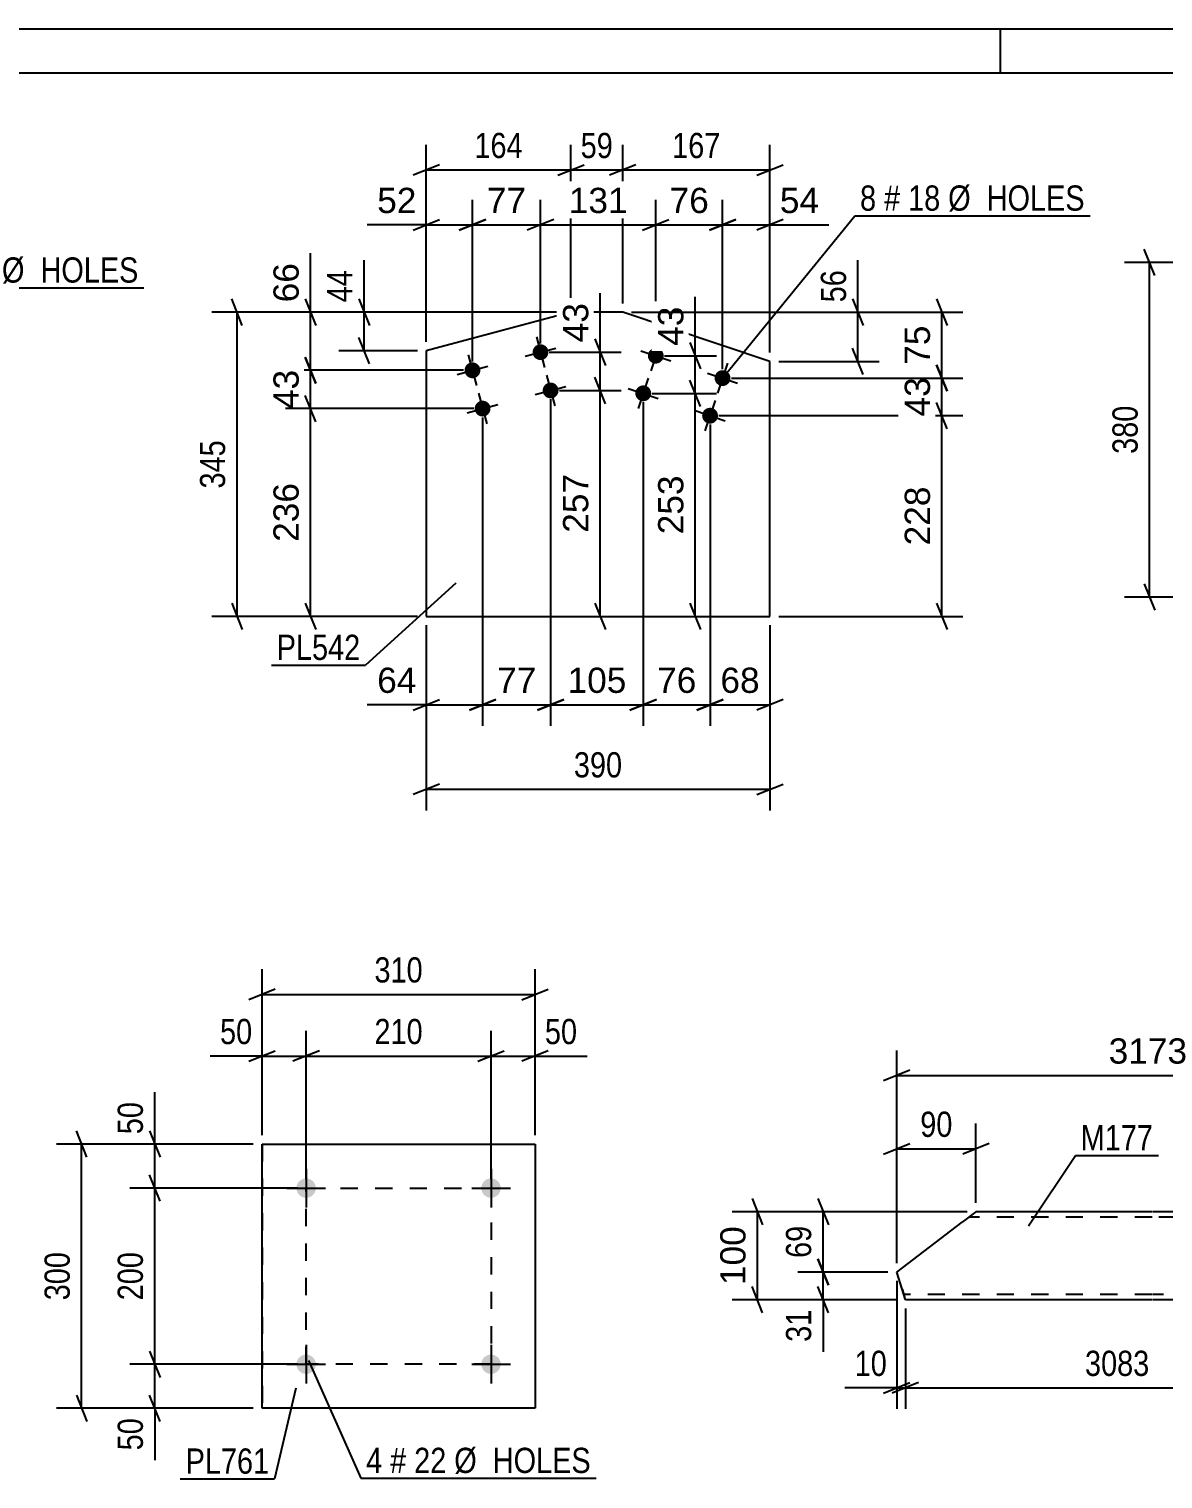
# Model space of a CAD drawing. Header units: millimetres. Extents: x -187 to 420, y 0 to 420.
# Drawn here: x 99.7 to 228.5, y 132.3 to 297 of the extents above; entities that cross this region are included whole.
import ezdxf

# ---------------------------------------------------------------- set-up
doc = ezdxf.new("R2010")
doc.units = ezdxf.units.MM
doc.linetypes.add('DXK_LINE_DOT2', pattern=[3.9198, 1.9599, -1.9599])
doc.styles.add('Arial', font='ARIAL.TTF', dxfattribs={"height": 0.2})
doc.styles.add('Arial Narrow', font='ARIALN.TTF', dxfattribs={"height": 0.2})

# ---------------------------------------------------------------- blocks, each defined once
blk = doc.blocks.new('Unknown-203760524-1117')
at = {"color": 5, "linetype": 'Continuous'}
for p, q in [((420, 297), (0, 297)), ((210, 292), (210, 297)), ((415, 292), (5, 292))]:
    blk.add_line(p, q, dxfattribs=at)
blk = doc.blocks.new('Bolt-203760524-2216 - 2182')
at = {"linetype": 'Continuous'}
for points in [[(132.25, 165.37), (132.23, 165.14), (132.15, 164.92), (132.04, 164.72), (131.89, 164.55), (131.7, 164.42), (131.49, 164.32), (131.26, 164.28), (131.03, 164.28), (130.81, 164.32), (130.6, 164.42), (130.41, 164.55), (130.26, 164.72), (130.14, 164.92), (130.07, 165.14), (130.05, 165.37), (130.07, 165.6), (130.14, 165.82), (130.26, 166.02), (130.41, 166.19), (130.6, 166.32), (130.81, 166.42), (131.03, 166.46), (131.26, 166.46), (131.49, 166.42), (131.7, 166.32), (131.89, 166.19), (132.04, 166.02), (132.15, 165.82), (132.23, 165.6)], [(153.25, 165.37), (153.23, 165.14), (153.15, 164.92), (153.04, 164.72), (152.89, 164.55), (152.7, 164.42), (152.49, 164.32), (152.26, 164.28), (152.03, 164.28), (151.81, 164.32), (151.6, 164.42), (151.41, 164.55), (151.26, 164.72), (151.14, 164.92), (151.07, 165.14), (151.05, 165.37), (151.07, 165.6), (151.14, 165.82), (151.26, 166.02), (151.41, 166.19), (151.6, 166.32), (151.81, 166.42), (152.03, 166.46), (152.26, 166.46), (152.49, 166.42), (152.7, 166.32), (152.89, 166.19), (153.04, 166.02), (153.15, 165.82), (153.23, 165.6)]]:
    blk.add_hatch(color=1, dxfattribs=at).paths.add_polyline_path(points)
at = {"color": 1, "linetype": 'Continuous'}
for p, q in [((131.15, 167.57), (131.15, 163.17)), ((152.15, 167.57), (152.15, 163.17)), ((128.95, 165.37), (133.35, 165.37)), ((149.95, 165.37), (154.35, 165.37))]:
    blk.add_line(p, q, dxfattribs=at)
blk = doc.blocks.new('Bolt-203760524-2221 - 2182')
at = {"linetype": 'Continuous'}
for points in [[(132.25, 145.37), (132.23, 145.14), (132.15, 144.92), (132.04, 144.72), (131.89, 144.55), (131.7, 144.42), (131.49, 144.32), (131.26, 144.28), (131.03, 144.28), (130.81, 144.32), (130.6, 144.42), (130.41, 144.55), (130.26, 144.72), (130.14, 144.92), (130.07, 145.14), (130.05, 145.37), (130.07, 145.6), (130.14, 145.82), (130.26, 146.02), (130.41, 146.19), (130.6, 146.32), (130.81, 146.42), (131.03, 146.46), (131.26, 146.46), (131.49, 146.42), (131.7, 146.32), (131.89, 146.19), (132.04, 146.02), (132.15, 145.82), (132.23, 145.6)], [(153.25, 145.37), (153.23, 145.14), (153.15, 144.92), (153.04, 144.72), (152.89, 144.55), (152.7, 144.42), (152.49, 144.32), (152.26, 144.28), (152.03, 144.28), (151.81, 144.32), (151.6, 144.42), (151.41, 144.55), (151.26, 144.72), (151.14, 144.92), (151.07, 145.14), (151.05, 145.37), (151.07, 145.6), (151.14, 145.82), (151.26, 146.02), (151.41, 146.19), (151.6, 146.32), (151.81, 146.42), (152.03, 146.46), (152.26, 146.46), (152.49, 146.42), (152.7, 146.32), (152.89, 146.19), (153.04, 146.02), (153.15, 145.82), (153.23, 145.6)]]:
    blk.add_hatch(color=1, dxfattribs=at).paths.add_polyline_path(points)
at = {"color": 1, "linetype": 'Continuous'}
for p, q in [((131.15, 147.57), (131.15, 143.17)), ((152.15, 147.57), (152.15, 143.17)), ((128.95, 145.37), (133.35, 145.37)), ((149.95, 145.37), (154.35, 145.37))]:
    blk.add_line(p, q, dxfattribs=at)
blk = doc.blocks.new('Part-203760524-2236 - 2182')
at = {"color": 2, "linetype": 'Continuous'}
for p, q in [((126.15, 140.37), (126.15, 170.37)), ((126.15, 170.37), (126.15, 170.37)), ((126.15, 170.37), (157.15, 170.37)), ((157.15, 170.37), (157.15, 140.37)), ((126.15, 140.37), (126.15, 140.37)), ((157.15, 140.37), (126.15, 140.37))]:
    blk.add_line(p, q, dxfattribs=at)
at = {"color": 7, "linetype": 'DXK_LINE_DOT2'}
for p, q in [((126.15, 170.37), (126.15, 140.37)), ((157.15, 170.37), (157.15, 170.37)), ((157.15, 170.37), (157.15, 140.37)), ((157.15, 140.37), (157.15, 140.37))]:
    blk.add_line(p, q, dxfattribs=at)
blk = doc.blocks.new('Bolt-203760524-1717 - 1711')
at = {"linetype": 'Continuous'}
for points in [[(158.64, 260.53, -1), (156.9, 260.07, -1)], [(150.91, 258.47, -1), (149.17, 258.01, -1)], [(159.79, 256.18, -1), (158.05, 255.72, -1)], [(152.06, 254.12, -1), (150.32, 253.66, -1)]]:
    blk.add_hatch(color=1, dxfattribs=at).paths.add_polyline_path(points)
at = {"color": 1, "linetype": 'Continuous'}
for p, q in [((157.3, 262.04), (158.23, 258.56)), ((156.03, 259.84), (159.51, 260.76)), ((148.3, 257.78), (151.78, 258.7)), ((149.57, 259.98), (150.5, 256.5)), ((158.46, 257.69), (159.39, 254.21)), ((150.73, 255.63), (151.66, 252.15)), ((157.18, 255.49), (160.66, 256.41)), ((149.45, 253.43), (152.93, 254.36))]:
    blk.add_line(p, q, dxfattribs=at)
blk = doc.blocks.new('Bolt-203760524-1722 - 1711')
at = {"linetype": 'Continuous'}
for points in [[(171.71, 259.61, -1), (170.01, 260.18, -1)], [(179.3, 257.07, -1), (177.59, 257.64, -1)], [(170.29, 255.34, -1), (168.58, 255.91, -1)], [(177.88, 252.8, -1), (176.17, 253.37, -1)]]:
    blk.add_hatch(color=1, dxfattribs=at).paths.add_polyline_path(points)
at = {"color": 1, "linetype": 'Continuous'}
for p, q in [((169.15, 260.46), (172.57, 259.32)), ((171.43, 261.6), (170.29, 258.18)), ((179.02, 259.06), (177.88, 255.65)), ((170, 257.33), (168.86, 253.92)), ((176.74, 257.93), (180.16, 256.79)), ((167.73, 256.19), (171.14, 255.05)), ((175.32, 253.66), (178.73, 252.52)), ((177.59, 254.8), (176.45, 251.38))]:
    blk.add_line(p, q, dxfattribs=at)
blk = doc.blocks.new('Part-203760524-1737 - 1711')
at = {"color": 2, "linetype": 'Continuous'}
for p, q in [((161.22, 264.84), (144.79, 260.47)), ((167.1, 264.84), (161.22, 264.84)), ((183.82, 259.25), (167.1, 264.84)), ((144.79, 260.47), (144.79, 230.29)), ((183.82, 230.29), (183.82, 259.25)), ((144.79, 230.29), (183.82, 230.29))]:
    blk.add_line(p, q, dxfattribs=at)
blk = doc.blocks.new('Part-203760524-3554 - 3538')
at = {"color": 2, "linetype": 'Continuous'}
for p, q in [((198.23, 155.84), (205.65, 161.49)), ((207.22, 162.69), (205.65, 161.49)), ((227.22, 162.69), (207.22, 162.69)), ((253.29, 162.69), (227.32, 162.69)), ((254.67, 158.29), (253.29, 162.69)), ((254.67, 158.29), (247.32, 152.69)), ((198.84, 153.89), (198.23, 155.84)), ((199.18, 152.78), (198.84, 153.89)), ((199.21, 152.69), (199.18, 152.78)), ((227.22, 152.69), (199.21, 152.69)), ((247.32, 152.69), (227.32, 152.69))]:
    blk.add_line(p, q, dxfattribs=at)
at = {"color": 7, "linetype": 'DXK_LINE_DOT2'}
for p, q in [((207.22, 162.69), (206.25, 161.95)), ((227.22, 162.09), (206.44, 162.09)), ((253.48, 162.09), (227.32, 162.09)), ((198.84, 153.89), (199.1, 153.04)), ((227.22, 153.29), (199.02, 153.29)), ((248.11, 153.29), (227.32, 153.29))]:
    blk.add_line(p, q, dxfattribs=at)
blk = doc.blocks.new('Rectangle-203760524-2345 - 2182')
at = {"color": 1, "linetype": 'DXK_LINE_DOT2'}
blk.add_lwpolyline([(131.15, 165.37), (152.15, 165.37), (152.15, 145.37), (131.15, 145.37), (131.15, 165.37)], close=True, dxfattribs=at)
blk = doc.blocks.new('StraightDimension-203760524-2518 - 2442')
at = {"color": 7, "linetype": 'Continuous'}
for p, q in [((227.54, 268.99), (226.34, 271.99)), ((248.94, 270.49), (224.09, 270.49)), ((226.94, 232.49), (226.94, 270.49)), ((226.34, 233.99), (227.54, 230.99)), ((248.94, 232.49), (224.09, 232.49))]:
    blk.add_line(p, q, dxfattribs=at)
at = {"color": 0}
blk.add_wipeout([(226.19, 254.83), (221.99, 254.83), (221.99, 248.15), (226.19, 248.15)], dxfattribs=at)
at = {"color": 3, "style": 'Arial Narrow'}
blk.add_text('380', height=2.863, rotation=90.0002, dxfattribs=at).set_placement((225.59, 248.75))
blk = doc.blocks.new('StraightDimension-203760524-2238 - 2182')
at = {"color": 7, "linetype": 'Continuous'}
for p, q in [((113.36, 146.87), (114.56, 143.87)), ((130.15, 145.37), (111.11, 145.37)), ((113.96, 140.37), (113.96, 145.37)), ((114.56, 138.87), (113.36, 141.87)), ((125.15, 140.37), (111.11, 140.37))]:
    blk.add_line(p, q, dxfattribs=at)
at = {"color": 0}
blk.add_wipeout([(113.21, 139.84), (109.01, 139.84), (109.01, 134.99), (113.21, 134.99)], dxfattribs=at)
at = {"color": 7, "linetype": 'Continuous'}
blk.add_line((113.96, 140.37), (113.96, 134.46), dxfattribs=at)
blk.add_line((113.96, 140.37), (113.96, 134.46), dxfattribs=at)
at = {"color": 3, "style": 'Arial Narrow'}
blk.add_text('50', height=2.863, rotation=90.0002, dxfattribs=at).set_placement((112.61, 135.59))
blk = doc.blocks.new('StraightDimension-203760524-2251 - 2182')
at = {"color": 7, "linetype": 'Continuous'}
for p, q in [((114.56, 163.87), (113.36, 166.87)), ((130.15, 165.37), (111.11, 165.37)), ((113.96, 145.37), (113.96, 165.37)), ((113.36, 146.87), (114.56, 143.87)), ((130.15, 145.37), (111.11, 145.37))]:
    blk.add_line(p, q, dxfattribs=at)
at = {"color": 0}
blk.add_wipeout([(113.21, 158.71), (109.01, 158.71), (109.01, 152.03), (113.21, 152.03)], dxfattribs=at)
at = {"color": 3, "style": 'Arial Narrow'}
blk.add_text('200', height=2.863, rotation=90.0002, dxfattribs=at).set_placement((112.61, 152.63))
blk = doc.blocks.new('StraightDimension-203760524-2267 - 2182')
at = {"color": 7, "linetype": 'Continuous'}
for p, q in [((113.36, 171.87), (114.56, 168.87)), ((125.15, 170.37), (111.11, 170.37)), ((113.96, 165.37), (113.96, 170.37)), ((114.56, 163.87), (113.36, 166.87)), ((130.15, 165.37), (111.11, 165.37))]:
    blk.add_line(p, q, dxfattribs=at)
at = {"color": 0}
blk.add_wipeout([(113.21, 175.75), (109.01, 175.75), (109.01, 170.89), (113.21, 170.89)], dxfattribs=at)
at = {"color": 7, "linetype": 'Continuous'}
blk.add_line((113.96, 170.37), (113.96, 176.27), dxfattribs=at)
blk.add_line((113.96, 170.37), (113.96, 176.27), dxfattribs=at)
at = {"color": 3, "style": 'Arial Narrow'}
blk.add_text('50', height=2.863, rotation=90.0002, dxfattribs=at).set_placement((112.61, 171.49))
blk = doc.blocks.new('StraightDimension-203760524-2281 - 2182')
at = {"color": 7, "linetype": 'Continuous'}
for p, q in [((106.25, 168.87), (105.05, 171.87)), ((125.15, 170.37), (102.8, 170.37)), ((105.65, 140.37), (105.65, 170.37)), ((105.05, 141.87), (106.25, 138.87)), ((125.15, 140.37), (102.8, 140.37))]:
    blk.add_line(p, q, dxfattribs=at)
at = {"color": 0}
blk.add_wipeout([(104.9, 158.71), (100.7, 158.71), (100.7, 152.03), (104.9, 152.03)], dxfattribs=at)
at = {"color": 3, "style": 'Arial Narrow'}
blk.add_text('300', height=2.863, rotation=90.0002, dxfattribs=at).set_placement((104.3, 152.63))
blk = doc.blocks.new('StraightDimension-203760524-2292 - 2182')
at = {"color": 7, "linetype": 'Continuous'}
for p, q in [((152.15, 166.37), (152.15, 183.22)), ((157.15, 171.37), (157.15, 183.22)), ((150.65, 179.77), (153.65, 180.97)), ((152.15, 180.37), (157.15, 180.37)), ((158.65, 180.97), (155.65, 179.77))]:
    blk.add_line(p, q, dxfattribs=at)
at = {"color": 0}
blk.add_wipeout([(162.53, 181.12), (162.53, 185.32), (157.67, 185.32), (157.67, 181.12)], dxfattribs=at)
at = {"color": 7, "linetype": 'Continuous'}
blk.add_line((157.15, 180.37), (163.06, 180.37), dxfattribs=at)
blk.add_line((157.15, 180.37), (163.06, 180.37), dxfattribs=at)
at = {"color": 3, "style": 'Arial Narrow'}
blk.add_text('50', height=2.863, dxfattribs=at).set_placement((158.27, 181.72))
blk = doc.blocks.new('StraightDimension-203760524-2305 - 2182')
at = {"color": 7, "linetype": 'Continuous'}
for p, q in [((131.15, 166.37), (131.15, 183.22)), ((152.15, 166.37), (152.15, 183.22)), ((132.65, 180.97), (129.65, 179.77)), ((131.15, 180.37), (152.15, 180.37)), ((150.65, 179.77), (153.65, 180.97))]:
    blk.add_line(p, q, dxfattribs=at)
at = {"color": 0}
blk.add_wipeout([(144.99, 181.12), (144.99, 185.32), (138.31, 185.32), (138.31, 181.12)], dxfattribs=at)
at = {"color": 3, "style": 'Arial Narrow'}
blk.add_text('210', height=2.863, dxfattribs=at).set_placement((138.91, 181.72))
blk = doc.blocks.new('StraightDimension-203760524-2321 - 2182')
at = {"color": 7, "linetype": 'Continuous'}
for p, q in [((126.15, 171.37), (126.15, 183.22)), ((131.15, 166.37), (131.15, 183.22)), ((124.65, 179.77), (127.65, 180.97)), ((126.15, 180.37), (131.15, 180.37)), ((132.65, 180.97), (129.65, 179.77))]:
    blk.add_line(p, q, dxfattribs=at)
at = {"color": 0}
blk.add_wipeout([(125.62, 181.12), (125.62, 185.32), (120.77, 185.32), (120.77, 181.12)], dxfattribs=at)
at = {"color": 7, "linetype": 'Continuous'}
blk.add_line((126.15, 180.37), (120.24, 180.37), dxfattribs=at)
blk.add_line((126.15, 180.37), (120.24, 180.37), dxfattribs=at)
at = {"color": 3, "style": 'Arial Narrow'}
blk.add_text('50', height=2.863, dxfattribs=at).set_placement((121.37, 181.72))
blk = doc.blocks.new('StraightDimension-203760524-2335 - 2182')
at = {"color": 7, "linetype": 'Continuous'}
for p, q in [((126.15, 171.37), (126.15, 190.22)), ((157.15, 171.37), (157.15, 190.22)), ((127.65, 187.97), (124.65, 186.77)), ((155.65, 186.77), (158.65, 187.97)), ((126.15, 187.37), (157.15, 187.37))]:
    blk.add_line(p, q, dxfattribs=at)
at = {"color": 0}
blk.add_wipeout([(144.99, 188.12), (144.99, 192.32), (138.31, 192.32), (138.31, 188.12)], dxfattribs=at)
at = {"color": 3, "style": 'Arial Narrow'}
blk.add_text('310', height=2.863, dxfattribs=at).set_placement((138.91, 188.72))
blk = doc.blocks.new('StraightDimension-203760524-1759 - 1711')
at = {"color": 7, "linetype": 'Continuous'}
for p, q in [((167.1, 265.84), (167.1, 283.84)), ((183.82, 260.25), (183.82, 283.84)), ((168.6, 281.59), (165.6, 280.39)), ((182.32, 280.39), (185.32, 281.59)), ((167.1, 280.99), (183.82, 280.99))]:
    blk.add_line(p, q, dxfattribs=at)
at = {"color": 0}
blk.add_wipeout([(178.8, 281.74), (178.8, 285.94), (172.12, 285.94), (172.12, 281.74)], dxfattribs=at)
at = {"color": 3, "style": 'Arial Narrow'}
blk.add_text('167', height=2.863, dxfattribs=at).set_placement((172.72, 282.34))
blk = doc.blocks.new('StraightDimension-203760524-1775 - 1711')
at = {"color": 7, "linetype": 'Continuous'}
for p, q in [((193.22, 266.34), (194.42, 263.34)), ((168.1, 264.84), (196.22, 264.84)), ((193.82, 259.25), (193.82, 264.84)), ((194.42, 257.75), (193.22, 260.75)), ((184.82, 259.25), (196.22, 259.25))]:
    blk.add_line(p, q, dxfattribs=at)
at = {"color": 0}
blk.add_wipeout([(193.07, 270.22), (188.87, 270.22), (188.87, 265.36), (193.07, 265.36)], dxfattribs=at)
at = {"color": 7, "linetype": 'Continuous'}
blk.add_line((193.82, 264.84), (193.82, 270.74), dxfattribs=at)
blk.add_line((193.82, 264.84), (193.82, 270.74), dxfattribs=at)
at = {"color": 3, "style": 'Arial Narrow'}
blk.add_text('56', height=2.863, rotation=90.0002, dxfattribs=at).set_placement((192.47, 265.96))
blk = doc.blocks.new('StraightDimension-203760524-1749 - 1711')
at = {"color": 7, "linetype": 'Continuous'}
for p, q in [((161.22, 265.84), (161.22, 283.84)), ((167.1, 265.84), (167.1, 283.84)), ((159.72, 280.39), (162.72, 281.59)), ((168.6, 281.59), (165.6, 280.39)), ((161.22, 280.99), (167.1, 280.99))]:
    blk.add_line(p, q, dxfattribs=at)
at = {"color": 0}
blk.add_wipeout([(166.58, 281.74), (166.58, 285.94), (161.73, 285.94), (161.73, 281.74)], dxfattribs=at)
at = {"color": 3, "style": 'Arial Narrow'}
blk.add_text('59', height=2.863, dxfattribs=at).set_placement((162.33, 282.34))
blk = doc.blocks.new('StraightDimension-203760524-1921 - 1711')
at = {"color": 7, "linetype": 'Continuous'}
for p, q in [((165.14, 254.45), (163.94, 257.45)), ((159.92, 255.95), (166.94, 255.95)), ((164.54, 230.29), (164.54, 255.95)), ((163.94, 231.79), (165.14, 228.79)), ((159.92, 230.29), (166.94, 230.29))]:
    blk.add_line(p, q, dxfattribs=at)
at = {"color": 0}
blk.add_wipeout([(163.79, 247.06), (159.59, 247.06), (159.59, 239.19), (163.79, 239.19)], dxfattribs=at)
at = {"color": 3, "style": 'Arial'}
blk.add_text('257', height=2.865, rotation=90.0002, dxfattribs=at).set_placement((163.19, 239.79))
blk = doc.blocks.new('StraightDimension-203760524-1793 - 1711')
at = {"color": 7, "linetype": 'Continuous'}
for p, q in [((131.05, 266.34), (132.25, 263.34)), ((160.22, 264.84), (128.8, 264.84)), ((131.65, 258.24), (131.65, 264.84)), ((132.25, 256.74), (131.05, 259.74)), ((149.04, 258.24), (128.8, 258.24))]:
    blk.add_line(p, q, dxfattribs=at)
at = {"color": 0}
blk.add_wipeout([(130.9, 271.01), (126.7, 271.01), (126.7, 265.36), (130.9, 265.36)], dxfattribs=at)
at = {"color": 7, "linetype": 'Continuous'}
blk.add_line((131.65, 264.84), (131.65, 271.53), dxfattribs=at)
blk.add_line((131.65, 264.84), (131.65, 271.53), dxfattribs=at)
at = {"color": 3, "style": 'Arial'}
blk.add_text('66', height=2.865, rotation=90.0002, dxfattribs=at).set_placement((130.3, 265.96))
blk = doc.blocks.new('StraightDimension-203760524-1739 - 1711')
at = {"color": 7, "linetype": 'Continuous'}
for p, q in [((144.79, 261.47), (144.79, 283.84)), ((161.22, 265.84), (161.22, 283.84)), ((146.29, 281.59), (143.29, 280.39)), ((159.72, 280.39), (162.72, 281.59)), ((144.79, 280.99), (161.22, 280.99))]:
    blk.add_line(p, q, dxfattribs=at)
at = {"color": 0}
blk.add_wipeout([(156.34, 281.74), (156.34, 285.94), (149.66, 285.94), (149.66, 281.74)], dxfattribs=at)
at = {"color": 3, "style": 'Arial Narrow'}
blk.add_text('164', height=2.863, dxfattribs=at).set_placement((150.26, 282.34))
blk = doc.blocks.new('StraightDimension-203760524-1770 - 1711')
at = {"color": 7, "linetype": 'Continuous'}
for p, q in [((144.79, 229.29), (144.79, 208.26)), ((183.82, 229.29), (183.82, 208.26)), ((146.29, 211.26), (143.29, 210.06)), ((182.32, 210.06), (185.32, 211.26)), ((144.79, 210.66), (183.82, 210.66))]:
    blk.add_line(p, q, dxfattribs=at)
at = {"color": 0}
blk.add_wipeout([(167.65, 211.41), (167.65, 215.61), (160.96, 215.61), (160.96, 211.41)], dxfattribs=at)
at = {"color": 3, "style": 'Arial Narrow'}
blk.add_text('390', height=2.863, dxfattribs=at).set_placement((161.56, 212.01))
blk = doc.blocks.new('StraightDimension-203760524-1784 - 1711')
at = {"color": 7, "linetype": 'Continuous'}
for p, q in [((137.13, 266.34), (138.33, 263.34)), ((160.22, 264.84), (134.88, 264.84)), ((137.73, 260.47), (137.73, 264.84)), ((138.33, 258.97), (137.13, 261.97)), ((143.79, 260.47), (134.88, 260.47))]:
    blk.add_line(p, q, dxfattribs=at)
at = {"color": 0}
blk.add_wipeout([(136.98, 270.22), (132.78, 270.22), (132.78, 265.36), (136.98, 265.36)], dxfattribs=at)
at = {"color": 7, "linetype": 'Continuous'}
blk.add_line((137.73, 264.84), (137.73, 270.74), dxfattribs=at)
blk.add_line((137.73, 264.84), (137.73, 270.74), dxfattribs=at)
at = {"color": 3, "style": 'Arial Narrow'}
blk.add_text('44', height=2.863, rotation=90.0002, dxfattribs=at).set_placement((136.38, 265.96))
blk = doc.blocks.new('StraightDimension-203760524-1801 - 1711')
at = {"color": 7, "linetype": 'Continuous'}
for p, q in [((131.05, 259.74), (132.25, 256.74)), ((149.04, 258.24), (128.8, 258.24)), ((131.65, 253.89), (131.65, 258.24)), ((132.25, 252.39), (131.05, 255.39)), ((150.19, 253.89), (128.8, 253.89))]:
    blk.add_line(p, q, dxfattribs=at)
at = {"color": 0}
blk.add_wipeout([(130.9, 258.89), (126.7, 258.89), (126.7, 253.24), (130.9, 253.24)], dxfattribs=at)
at = {"color": 3, "style": 'Arial'}
blk.add_text('43', height=2.865, rotation=90.0002, dxfattribs=at).set_placement((130.3, 253.84))
blk = doc.blocks.new('StraightDimension-203760524-1873 - 1711')
at = {"color": 7, "linetype": 'Continuous'}
for p, q in [((158.92, 254.95), (158.92, 217.86)), ((151.19, 252.89), (151.19, 217.86)), ((149.69, 219.66), (152.69, 220.86)), ((160.42, 220.86), (157.42, 219.66)), ((151.19, 220.26), (158.92, 220.26))]:
    blk.add_line(p, q, dxfattribs=at)
at = {"color": 0}
blk.add_wipeout([(157.88, 221.01), (157.88, 225.21), (152.24, 225.21), (152.24, 221.01)], dxfattribs=at)
at = {"color": 3, "style": 'Arial'}
blk.add_text('77', height=2.865, dxfattribs=at).set_placement((152.84, 221.61))
blk = doc.blocks.new('StraightDimension-203760524-1809 - 1711')
at = {"color": 7, "linetype": 'Continuous'}
for p, q in [((132.25, 252.39), (131.05, 255.39)), ((150.19, 253.89), (128.8, 253.89)), ((131.65, 230.29), (131.65, 253.89)), ((131.05, 231.79), (132.25, 228.79)), ((143.79, 230.29), (128.8, 230.29))]:
    blk.add_line(p, q, dxfattribs=at)
at = {"color": 0}
blk.add_wipeout([(130.9, 246.03), (126.7, 246.03), (126.7, 238.16), (130.9, 238.16)], dxfattribs=at)
at = {"color": 3, "style": 'Arial'}
blk.add_text('236', height=2.865, rotation=90.0002, dxfattribs=at).set_placement((130.3, 238.76))
blk = doc.blocks.new('StraightDimension-203760524-1816 - 1711')
at = {"color": 7, "linetype": 'Continuous'}
for p, q in [((144.79, 261.47), (144.79, 277.6)), ((150.04, 259.24), (150.04, 277.6)), ((143.29, 274.15), (146.29, 275.35)), ((151.54, 275.35), (148.54, 274.15)), ((144.79, 274.75), (150.04, 274.75))]:
    blk.add_line(p, q, dxfattribs=at)
at = {"color": 0}
blk.add_wipeout([(144.26, 275.5), (144.26, 279.7), (138.62, 279.7), (138.62, 275.5)], dxfattribs=at)
at = {"color": 7, "linetype": 'Continuous'}
blk.add_line((144.79, 274.75), (138.09, 274.75), dxfattribs=at)
blk.add_line((144.79, 274.75), (138.09, 274.75), dxfattribs=at)
at = {"color": 3, "style": 'Arial'}
blk.add_text('52', height=2.865, dxfattribs=at).set_placement((139.22, 276.1))
blk = doc.blocks.new('StraightDimension-203760524-1826 - 1711')
at = {"color": 7, "linetype": 'Continuous'}
for p, q in [((150.04, 259.24), (150.04, 277.6)), ((157.77, 261.3), (157.77, 277.6)), ((148.54, 274.15), (151.54, 275.35)), ((159.27, 275.35), (156.27, 274.15)), ((150.04, 274.75), (157.77, 274.75))]:
    blk.add_line(p, q, dxfattribs=at)
at = {"color": 0}
blk.add_wipeout([(156.73, 275.5), (156.73, 279.7), (151.08, 279.7), (151.08, 275.5)], dxfattribs=at)
at = {"color": 3, "style": 'Arial'}
blk.add_text('77', height=2.865, dxfattribs=at).set_placement((151.68, 276.1))
blk = doc.blocks.new('StraightDimension-203760524-1836 - 1711')
at = {"color": 7, "linetype": 'Continuous'}
for p, q in [((157.77, 261.3), (157.77, 277.6)), ((170.86, 260.89), (170.86, 277.6)), ((159.27, 275.35), (156.27, 274.15)), ((169.36, 274.15), (172.36, 275.35)), ((157.77, 274.75), (170.86, 274.75))]:
    blk.add_line(p, q, dxfattribs=at)
at = {"color": 0}
blk.add_wipeout([(168.25, 275.5), (168.25, 279.7), (160.38, 279.7), (160.38, 275.5)], dxfattribs=at)
at = {"color": 3, "style": 'Arial'}
blk.add_text('131', height=2.865, dxfattribs=at).set_placement((160.98, 276.1))
blk = doc.blocks.new('StraightDimension-203760524-1846 - 1711')
at = {"color": 7, "linetype": 'Continuous'}
for p, q in [((170.86, 260.89), (170.86, 277.6)), ((178.45, 258.36), (178.45, 277.6)), ((169.36, 274.15), (172.36, 275.35)), ((179.95, 275.35), (176.95, 274.15)), ((170.86, 274.75), (178.45, 274.75))]:
    blk.add_line(p, q, dxfattribs=at)
at = {"color": 0}
blk.add_wipeout([(177.48, 275.5), (177.48, 279.7), (171.83, 279.7), (171.83, 275.5)], dxfattribs=at)
at = {"color": 3, "style": 'Arial'}
blk.add_text('76', height=2.865, dxfattribs=at).set_placement((172.43, 276.1))
blk = doc.blocks.new('StraightDimension-203760524-1856 - 1711')
at = {"color": 7, "linetype": 'Continuous'}
for p, q in [((178.45, 258.36), (178.45, 277.6)), ((183.82, 260.25), (183.82, 277.6)), ((176.95, 274.15), (179.95, 275.35)), ((185.32, 275.35), (182.32, 274.15)), ((178.45, 274.75), (183.82, 274.75))]:
    blk.add_line(p, q, dxfattribs=at)
at = {"color": 0}
blk.add_wipeout([(190, 275.5), (190, 279.7), (184.35, 279.7), (184.35, 275.5)], dxfattribs=at)
at = {"color": 7, "linetype": 'Continuous'}
blk.add_line((183.82, 274.75), (190.52, 274.75), dxfattribs=at)
blk.add_line((183.82, 274.75), (190.52, 274.75), dxfattribs=at)
at = {"color": 3, "style": 'Arial'}
blk.add_text('54', height=2.865, dxfattribs=at).set_placement((184.95, 276.1))
blk = doc.blocks.new('StraightDimension-203760524-1867 - 1711')
at = {"color": 7, "linetype": 'Continuous'}
for p, q in [((151.19, 252.89), (151.19, 217.86)), ((144.79, 229.29), (144.79, 217.86)), ((143.29, 219.66), (146.29, 220.86)), ((152.69, 220.86), (149.69, 219.66)), ((144.79, 220.26), (151.19, 220.26))]:
    blk.add_line(p, q, dxfattribs=at)
at = {"color": 0}
blk.add_wipeout([(144.26, 221.01), (144.26, 225.21), (138.62, 225.21), (138.62, 221.01)], dxfattribs=at)
at = {"color": 7, "linetype": 'Continuous'}
blk.add_line((144.79, 220.26), (138.09, 220.26), dxfattribs=at)
blk.add_line((144.79, 220.26), (138.09, 220.26), dxfattribs=at)
at = {"color": 3, "style": 'Arial'}
blk.add_text('64', height=2.865, dxfattribs=at).set_placement((139.22, 221.61))
blk = doc.blocks.new('StraightDimension-203760524-1945 - 1711')
at = {"color": 7, "linetype": 'Continuous'}
for p, q in [((175.94, 254.12), (174.74, 257.12)), ((170.43, 255.62), (177.74, 255.62)), ((175.34, 230.29), (175.34, 255.62)), ((174.74, 231.79), (175.94, 228.79)), ((170.43, 230.29), (177.74, 230.29))]:
    blk.add_line(p, q, dxfattribs=at)
at = {"color": 0}
blk.add_wipeout([(174.59, 246.89), (170.39, 246.89), (170.39, 239.02), (174.59, 239.02)], dxfattribs=at)
at = {"color": 3, "style": 'Arial'}
blk.add_text('253', height=2.865, rotation=90.0002, dxfattribs=at).set_placement((173.99, 239.62))
blk = doc.blocks.new('StraightDimension-203760524-1881 - 1711')
at = {"color": 7, "linetype": 'Continuous'}
for p, q in [((158.92, 254.95), (158.92, 217.86)), ((169.43, 254.62), (169.43, 217.86)), ((157.42, 219.66), (160.42, 220.86)), ((170.93, 220.86), (167.93, 219.66)), ((158.92, 220.26), (169.43, 220.26))]:
    blk.add_line(p, q, dxfattribs=at)
at = {"color": 0}
blk.add_wipeout([(168.12, 221.01), (168.12, 225.21), (160.24, 225.21), (160.24, 221.01)], dxfattribs=at)
at = {"color": 3, "style": 'Arial'}
blk.add_text('105', height=2.865, dxfattribs=at).set_placement((160.84, 221.61))
blk = doc.blocks.new('StraightDimension-203760524-1889 - 1711')
at = {"color": 7, "linetype": 'Continuous'}
for p, q in [((169.43, 254.62), (169.43, 217.86)), ((177.02, 252.09), (177.02, 217.86)), ((167.93, 219.66), (170.93, 220.86)), ((178.52, 220.86), (175.52, 219.66)), ((169.43, 220.26), (177.02, 220.26))]:
    blk.add_line(p, q, dxfattribs=at)
at = {"color": 0}
blk.add_wipeout([(176.05, 221.01), (176.05, 225.21), (170.41, 225.21), (170.41, 221.01)], dxfattribs=at)
at = {"color": 3, "style": 'Arial'}
blk.add_text('76', height=2.865, dxfattribs=at).set_placement((171.01, 221.61))
blk = doc.blocks.new('StraightDimension-203760524-1897 - 1711')
at = {"color": 7, "linetype": 'Continuous'}
for p, q in [((177.02, 252.09), (177.02, 217.86)), ((183.82, 229.29), (183.82, 217.86)), ((175.52, 219.66), (178.52, 220.86)), ((185.32, 220.86), (182.32, 219.66)), ((177.02, 220.26), (183.82, 220.26))]:
    blk.add_line(p, q, dxfattribs=at)
at = {"color": 0}
blk.add_wipeout([(183.25, 221.01), (183.25, 225.21), (177.6, 225.21), (177.6, 221.01)], dxfattribs=at)
at = {"color": 3, "style": 'Arial'}
blk.add_text('68', height=2.865, dxfattribs=at).set_placement((178.2, 221.61))
blk = doc.blocks.new('StraightDimension-203760524-1904 - 1711')
at = {"color": 7, "linetype": 'Continuous'}
for p, q in [((123.9, 263.34), (122.7, 266.34)), ((160.22, 264.84), (120.45, 264.84)), ((123.3, 230.29), (123.3, 264.84)), ((122.7, 231.79), (123.9, 228.79)), ((143.79, 230.29), (120.45, 230.29))]:
    blk.add_line(p, q, dxfattribs=at)
at = {"color": 0}
blk.add_wipeout([(122.55, 250.91), (118.35, 250.91), (118.35, 244.22), (122.55, 244.22)], dxfattribs=at)
at = {"color": 3, "style": 'Arial Narrow'}
blk.add_text('345', height=2.863, rotation=90.0002, dxfattribs=at).set_placement((121.95, 244.82))
blk = doc.blocks.new('StraightDimension-203760524-1911 - 1711')
at = {"color": 7, "linetype": 'Continuous'}
for p, q in [((158.77, 260.3), (166.94, 260.3)), ((163.94, 261.8), (165.14, 258.8)), ((164.54, 255.95), (164.54, 260.3)), ((165.14, 254.45), (163.94, 257.45)), ((159.92, 255.95), (166.94, 255.95))]:
    blk.add_line(p, q, dxfattribs=at)
at = {"color": 0}
blk.add_wipeout([(163.79, 266.47), (159.59, 266.47), (159.59, 260.82), (163.79, 260.82)], dxfattribs=at)
at = {"color": 7, "linetype": 'Continuous'}
blk.add_line((164.54, 260.3), (164.54, 267), dxfattribs=at)
blk.add_line((164.54, 260.3), (164.54, 267), dxfattribs=at)
at = {"color": 3, "style": 'Arial'}
blk.add_text('43', height=2.865, rotation=90.0002, dxfattribs=at).set_placement((163.19, 261.42))
blk = doc.blocks.new('StraightDimension-203760524-1935 - 1711')
at = {"color": 7, "linetype": 'Continuous'}
for p, q in [((174.74, 261.39), (175.94, 258.39)), ((171.86, 259.89), (177.74, 259.89)), ((175.34, 255.62), (175.34, 259.89)), ((175.94, 254.12), (174.74, 257.12)), ((170.43, 255.62), (177.74, 255.62))]:
    blk.add_line(p, q, dxfattribs=at)
at = {"color": 0}
blk.add_wipeout([(174.59, 266.06), (170.39, 266.06), (170.39, 260.42), (174.59, 260.42)], dxfattribs=at)
at = {"color": 7, "linetype": 'Continuous'}
blk.add_line((175.34, 259.89), (175.34, 266.59), dxfattribs=at)
blk.add_line((175.34, 259.89), (175.34, 266.59), dxfattribs=at)
at = {"color": 3, "style": 'Arial'}
blk.add_text('43', height=2.865, rotation=90.0002, dxfattribs=at).set_placement((173.99, 261.02))
blk = doc.blocks.new('StraightDimension-203760524-1959 - 1711')
at = {"color": 7, "linetype": 'Continuous'}
for p, q in [((203.95, 251.59), (202.75, 254.59)), ((178.02, 253.09), (205.75, 253.09)), ((203.35, 230.29), (203.35, 253.09)), ((202.75, 231.79), (203.95, 228.79)), ((184.82, 230.29), (205.75, 230.29))]:
    blk.add_line(p, q, dxfattribs=at)
at = {"color": 0}
blk.add_wipeout([(202.6, 245.63), (198.4, 245.63), (198.4, 237.76), (202.6, 237.76)], dxfattribs=at)
at = {"color": 3, "style": 'Arial'}
blk.add_text('228', height=2.865, rotation=90.0002, dxfattribs=at).set_placement((202, 238.36))
blk = doc.blocks.new('StraightDimension-203760524-1965 - 1711')
at = {"color": 7, "linetype": 'Continuous'}
for p, q in [((202.75, 258.86), (203.95, 255.86)), ((179.45, 257.36), (205.75, 257.36)), ((203.35, 253.09), (203.35, 257.36)), ((203.95, 251.59), (202.75, 254.59)), ((178.02, 253.09), (205.75, 253.09))]:
    blk.add_line(p, q, dxfattribs=at)
at = {"color": 0}
blk.add_wipeout([(202.6, 258.05), (198.4, 258.05), (198.4, 252.4), (202.6, 252.4)], dxfattribs=at)
at = {"color": 3, "style": 'Arial'}
blk.add_text('43', height=2.865, rotation=90.0002, dxfattribs=at).set_placement((202, 253))
blk = doc.blocks.new('StraightDimension-203760524-1973 - 1711')
at = {"color": 7, "linetype": 'Continuous'}
for p, q in [((202.75, 266.34), (203.95, 263.34)), ((168.1, 264.84), (205.75, 264.84)), ((203.35, 257.36), (203.35, 264.84)), ((203.95, 255.86), (202.75, 258.86)), ((179.45, 257.36), (205.75, 257.36))]:
    blk.add_line(p, q, dxfattribs=at)
at = {"color": 0}
blk.add_wipeout([(202.6, 263.92), (198.4, 263.92), (198.4, 258.27), (202.6, 258.27)], dxfattribs=at)
at = {"color": 3, "style": 'Arial'}
blk.add_text('75', height=2.865, rotation=90.0002, dxfattribs=at).set_placement((202, 258.87))
blk = doc.blocks.new('StraightDimension-203760524-3651 - 3538')
at = {"color": 7, "linetype": 'Continuous'}
for p, q in [((198.23, 154.84), (198.23, 140.29)), ((199.21, 151.69), (199.21, 140.29)), ((196.73, 142.09), (199.73, 143.29)), ((200.71, 143.29), (197.71, 142.09)), ((198.23, 142.69), (199.21, 142.69))]:
    blk.add_line(p, q, dxfattribs=at)
at = {"color": 0}
blk.add_wipeout([(197.7, 143.44), (197.7, 147.64), (192.85, 147.64), (192.85, 143.44)], dxfattribs=at)
at = {"color": 7, "linetype": 'Continuous'}
blk.add_line((198.23, 142.69), (192.32, 142.69), dxfattribs=at)
blk.add_line((198.23, 142.69), (192.32, 142.69), dxfattribs=at)
at = {"color": 3, "style": 'Arial Narrow'}
blk.add_text('10', height=2.863, dxfattribs=at).set_placement((193.45, 144.04))
blk = doc.blocks.new('StraightDimension-203760524-3557 - 3538')
at = {"color": 7, "linetype": 'Continuous'}
for p, q in [((189.26, 157.34), (190.46, 154.34)), ((197.23, 155.84), (187.01, 155.84)), ((189.86, 152.69), (189.86, 155.84)), ((190.46, 151.19), (189.26, 154.19)), ((198.21, 152.69), (187.01, 152.69))]:
    blk.add_line(p, q, dxfattribs=at)
at = {"color": 0}
blk.add_wipeout([(189.11, 152.17), (184.91, 152.17), (184.91, 147.31), (189.11, 147.31)], dxfattribs=at)
at = {"color": 7, "linetype": 'Continuous'}
blk.add_line((189.86, 152.69), (189.86, 146.78), dxfattribs=at)
blk.add_line((189.86, 152.69), (189.86, 146.78), dxfattribs=at)
at = {"color": 3, "style": 'Arial Narrow'}
blk.add_text('31', height=2.863, rotation=90.0002, dxfattribs=at).set_placement((188.51, 147.91))
blk = doc.blocks.new('StraightDimension-203760524-3668 - 3538')
at = {"color": 7, "linetype": 'Continuous'}
for p, q in [((199.21, 151.69), (199.21, 140.29)), ((247.32, 151.69), (247.32, 140.29)), ((200.71, 143.29), (197.71, 142.09)), ((245.82, 142.09), (248.82, 143.29)), ((199.21, 142.69), (247.32, 142.69))]:
    blk.add_line(p, q, dxfattribs=at)
at = {"color": 0}
blk.add_wipeout([(227.52, 143.44), (227.52, 147.64), (219.01, 147.64), (219.01, 143.44)], dxfattribs=at)
at = {"color": 3, "style": 'Arial Narrow'}
blk.add_text('3083', height=2.863, dxfattribs=at).set_placement((219.61, 144.04))
blk = doc.blocks.new('StraightDimension-203760524-3579 - 3538')
at = {"color": 7, "linetype": 'Continuous'}
for p, q in [((189.26, 164.19), (190.46, 161.19)), ((206.22, 162.69), (187.01, 162.69)), ((189.86, 155.84), (189.86, 162.69)), ((190.46, 154.34), (189.26, 157.34)), ((197.23, 155.84), (187.01, 155.84))]:
    blk.add_line(p, q, dxfattribs=at)
at = {"color": 0}
blk.add_wipeout([(189.11, 161.69), (184.91, 161.69), (184.91, 156.84), (189.11, 156.84)], dxfattribs=at)
at = {"color": 3, "style": 'Arial Narrow'}
blk.add_text('69', height=2.863, rotation=90.0002, dxfattribs=at).set_placement((188.51, 157.44))
blk = doc.blocks.new('StraightDimension-203760524-3601 - 3538')
at = {"color": 7, "linetype": 'Continuous'}
for p, q in [((181.8, 164.19), (183, 161.19)), ((206.22, 162.69), (179.55, 162.69)), ((182.4, 152.69), (182.4, 162.69)), ((183, 151.19), (181.8, 154.19)), ((198.21, 152.69), (179.55, 152.69))]:
    blk.add_line(p, q, dxfattribs=at)
at = {"color": 0}
blk.add_wipeout([(181.65, 161.63), (177.45, 161.63), (177.45, 153.76), (181.65, 153.76)], dxfattribs=at)
at = {"color": 3, "style": 'Arial'}
blk.add_text('100', height=2.865, rotation=90.0002, dxfattribs=at).set_placement((181.05, 154.36))
blk = doc.blocks.new('StraightDimension-203760524-3742 - 3538')
at = {"color": 7, "linetype": 'Continuous'}
for p, q in [((198.23, 156.84), (198.23, 181.01)), ((255.26, 159.74), (255.26, 181.01)), ((199.73, 178.76), (196.73, 177.56)), ((198.23, 178.16), (255.26, 178.16)), ((253.76, 177.56), (256.76, 178.76))]:
    blk.add_line(p, q, dxfattribs=at)
at = {"color": 0}
blk.add_wipeout([(231.79, 178.91), (231.79, 183.11), (221.7, 183.11), (221.7, 178.91)], dxfattribs=at)
at = {"color": 3, "style": 'Arial'}
blk.add_text('3173', height=2.865, dxfattribs=at).set_placement((222.3, 179.51))
blk = doc.blocks.new('StraightDimension-203760524-3771 - 3538')
at = {"color": 7, "linetype": 'Continuous'}
for p, q in [((198.23, 156.84), (198.23, 172.69)), ((207.22, 163.69), (207.22, 172.69)), ((196.73, 169.24), (199.73, 170.44)), ((198.23, 169.84), (207.22, 169.84)), ((208.72, 170.44), (205.72, 169.24))]:
    blk.add_line(p, q, dxfattribs=at)
at = {"color": 0}
blk.add_wipeout([(205.15, 170.59), (205.15, 174.79), (200.3, 174.79), (200.3, 170.59)], dxfattribs=at)
at = {"color": 3, "style": 'Arial Narrow'}
blk.add_text('90', height=2.863, dxfattribs=at).set_placement((200.9, 171.19))
blk = doc.blocks.new('Mark-203760524-2232 - 2182')
at = {"color": 0}
blk.add_wipeout([(126.96, 132.94), (126.96, 135.94), (117.46, 135.94), (117.46, 132.94)], dxfattribs=at)
blk.add_wipeout([(126.96, 132.94), (126.96, 135.94), (117.46, 135.94), (117.46, 132.94)], dxfattribs=at)
at = {"color": 30, "linetype": 'Continuous'}
for p in [(129.99, 142.67), (116.86, 132.34)]:
    blk.add_line(p, (127.56, 132.34), dxfattribs=at)
at = {"color": 3, "style": 'Arial Narrow'}
blk.add_text('PL761', height=2.863, dxfattribs=at).set_placement((117.46, 132.94))
blk = doc.blocks.new('MarkSet-203760524-2393 - 2182')
at = {"color": 0}
for points in [[(139.79, 133.02), (139.79, 136.02), (137.96, 136.02), (137.96, 133.02)], [(142.52, 133.02), (142.52, 136.02), (140.69, 136.02), (140.69, 133.02)], [(147.07, 133.02), (147.07, 136.02), (143.42, 136.02), (143.42, 133.02)], [(163.5, 133.02), (163.5, 136.02), (147.97, 136.02), (147.97, 133.02)]]:
    blk.add_wipeout(points, dxfattribs=at)
for points in [[(139.79, 133.02), (139.79, 136.02), (137.96, 136.02), (137.96, 133.02)], [(142.52, 133.02), (142.52, 136.02), (140.69, 136.02), (140.69, 133.02)], [(147.07, 133.02), (147.07, 136.02), (143.42, 136.02), (143.42, 133.02)], [(163.5, 133.02), (163.5, 136.02), (147.97, 136.02), (147.97, 133.02)]]:
    blk.add_wipeout(points, dxfattribs=at)
at = {"color": 7, "linetype": 'Continuous'}
for p, q in [((131.43, 145.81), (137.36, 132.42)), ((137.36, 132.42), (164.1, 132.42))]:
    blk.add_line(p, q, dxfattribs=at)
at = {"color": 3, "style": 'Arial Narrow'}
for s, height, p in [('4', 2.86, (137.96, 133.02)), ('#', 2.86, (140.69, 133.02)), ('22', 2.863, (143.42, 133.02)), ('Ø  HOLES', 2.863, (147.97, 133.02))]:
    blk.add_text(s, height=height, dxfattribs=at).set_placement(p)
blk = doc.blocks.new('Mark-203760524-1733 - 1711')
at = {"color": 0}
blk.add_wipeout([(137.31, 225.35), (137.31, 228.35), (127.81, 228.35), (127.81, 225.35)], dxfattribs=at)
blk.add_wipeout([(137.31, 225.35), (137.31, 228.35), (127.81, 228.35), (127.81, 225.35)], dxfattribs=at)
at = {"color": 30, "linetype": 'Continuous'}
for p in [(148.16, 234.08), (127.21, 224.75)]:
    blk.add_line(p, (137.91, 224.75), dxfattribs=at)
at = {"color": 3, "style": 'Arial Narrow'}
blk.add_text('PL542', height=2.863, dxfattribs=at).set_placement((127.81, 225.35))
blk = doc.blocks.new('MarkSet-203760524-1981 - 1711')
at = {"color": 0}
for points in [[(195.89, 276.37), (195.89, 279.37), (194.06, 279.37), (194.06, 276.37)], [(198.62, 276.37), (198.62, 279.37), (196.79, 279.37), (196.79, 276.37)], [(203.17, 276.37), (203.17, 279.37), (199.52, 279.37), (199.52, 276.37)], [(219.6, 276.37), (219.6, 279.37), (204.07, 279.37), (204.07, 276.37)]]:
    blk.add_wipeout(points, dxfattribs=at)
for points in [[(195.89, 276.37), (195.89, 279.37), (194.06, 279.37), (194.06, 276.37)], [(198.62, 276.37), (198.62, 279.37), (196.79, 279.37), (196.79, 276.37)], [(203.17, 276.37), (203.17, 279.37), (199.52, 279.37), (199.52, 276.37)], [(219.6, 276.37), (219.6, 279.37), (204.07, 279.37), (204.07, 276.37)]]:
    blk.add_wipeout(points, dxfattribs=at)
at = {"color": 7, "linetype": 'Continuous'}
for p, q in [((178.45, 257.36), (193.46, 275.77)), ((193.46, 275.77), (220.2, 275.77))]:
    blk.add_line(p, q, dxfattribs=at)
at = {"color": 3, "style": 'Arial Narrow'}
for s, height, p in [('8', 2.86, (194.06, 276.37)), ('#', 2.86, (196.79, 276.37)), ('18', 2.863, (199.52, 276.37)), ('Ø  HOLES', 2.863, (204.07, 276.37))]:
    blk.add_text(s, height=height, dxfattribs=at).set_placement(p)
blk = doc.blocks.new('MarkSet-203760524-1704 - 1401')
at = {"color": 0}
for points in [[(88.42, 268.2), (88.42, 271.2), (86.59, 271.2), (86.59, 268.2)], [(91.15, 268.2), (91.15, 271.2), (89.32, 271.2), (89.32, 268.2)], [(95.7, 268.2), (95.7, 271.2), (92.05, 271.2), (92.05, 268.2)], [(112.13, 268.2), (112.13, 271.2), (96.6, 271.2), (96.6, 268.2)]]:
    blk.add_wipeout(points, dxfattribs=at)
for points in [[(88.42, 268.2), (88.42, 271.2), (86.59, 271.2), (86.59, 268.2)], [(91.15, 268.2), (91.15, 271.2), (89.32, 271.2), (89.32, 268.2)], [(95.7, 268.2), (95.7, 271.2), (92.05, 271.2), (92.05, 268.2)], [(112.13, 268.2), (112.13, 271.2), (96.6, 271.2), (96.6, 268.2)]]:
    blk.add_wipeout(points, dxfattribs=at)
at = {"color": 7, "linetype": 'Continuous'}
for p, q in [((74.38, 252.77), (85.99, 267.6)), ((85.99, 267.6), (112.73, 267.6))]:
    blk.add_line(p, q, dxfattribs=at)
at = {"color": 3, "style": 'Arial Narrow'}
for s, height, p in [('8', 2.86, (86.59, 268.2)), ('#', 2.86, (89.32, 268.2)), ('18', 2.863, (92.05, 268.2)), ('Ø  HOLES', 2.863, (96.6, 268.2))]:
    blk.add_text(s, height=height, dxfattribs=at).set_placement(p)
blk = doc.blocks.new('Mark-203760524-3550 - 3538')
at = {"color": 0}
blk.add_wipeout([(227.35, 169.66), (227.35, 172.66), (219.12, 172.66), (219.12, 169.66)], dxfattribs=at)
blk.add_wipeout([(227.35, 169.66), (227.35, 172.66), (219.12, 172.66), (219.12, 169.66)], dxfattribs=at)
at = {"color": 30, "linetype": 'Continuous'}
for p, q in [((213.19, 161.07), (218.52, 169.06)), ((218.52, 169.06), (227.95, 169.06))]:
    blk.add_line(p, q, dxfattribs=at)
at = {"color": 3, "style": 'Arial Narrow'}
blk.add_text('M177', height=2.863, dxfattribs=at).set_placement((219.12, 169.66))

msp = doc.modelspace()

# ---------------------------------------------------------------- block references
for name in ['Unknown-203760524-1117', 'Part-203760524-1737 - 1711', 'Bolt-203760524-1717 - 1711', 'Bolt-203760524-1722 - 1711', 'Part-203760524-2236 - 2182', 'Bolt-203760524-2216 - 2182', 'Rectangle-203760524-2345 - 2182', 'Part-203760524-3554 - 3538', 'Bolt-203760524-2221 - 2182']:
    msp.add_blockref(name, (0, 0))

# ---------------------------------------------------------------- next in the draw order: block references
for name in ['StraightDimension-203760524-1759 - 1711', 'StraightDimension-203760524-2518 - 2442', 'MarkSet-203760524-1704 - 1401', 'StraightDimension-203760524-1921 - 1711', 'StraightDimension-203760524-2292 - 2182', 'StraightDimension-203760524-3651 - 3538', 'StraightDimension-203760524-2238 - 2182', 'MarkSet-203760524-2393 - 2182']:
    msp.add_blockref(name, (0, 0))

# ---------------------------------------------------------------- next in the draw order: block references
for name in ['StraightDimension-203760524-1775 - 1711', 'StraightDimension-203760524-1770 - 1711', 'StraightDimension-203760524-2251 - 2182', 'StraightDimension-203760524-3557 - 3538']:
    msp.add_blockref(name, (0, 0))

# ---------------------------------------------------------------- next in the draw order: block references
for name in ['StraightDimension-203760524-1749 - 1711', 'StraightDimension-203760524-1945 - 1711', 'StraightDimension-203760524-2267 - 2182', 'StraightDimension-203760524-3579 - 3538', 'StraightDimension-203760524-3668 - 3538']:
    msp.add_blockref(name, (0, 0))

# ---------------------------------------------------------------- next in the draw order: block references
for name in ['StraightDimension-203760524-1793 - 1711', 'StraightDimension-203760524-2305 - 2182', 'StraightDimension-203760524-2281 - 2182', 'StraightDimension-203760524-3601 - 3538']:
    msp.add_blockref(name, (0, 0))

# ---------------------------------------------------------------- next in the draw order: block references
for name in ['StraightDimension-203760524-1739 - 1711', 'StraightDimension-203760524-2321 - 2182', 'StraightDimension-203760524-3742 - 3538', 'Mark-203760524-2232 - 2182']:
    msp.add_blockref(name, (0, 0))

# ---------------------------------------------------------------- next in the draw order: block references
for name in ['StraightDimension-203760524-1784 - 1711', 'StraightDimension-203760524-2335 - 2182', 'StraightDimension-203760524-3771 - 3538', 'Mark-203760524-3550 - 3538']:
    msp.add_blockref(name, (0, 0))

# ---------------------------------------------------------------- next in the draw order: block references
msp.add_blockref('StraightDimension-203760524-1801 - 1711', (0, 0))

# ---------------------------------------------------------------- next in the draw order: block references
for name in ['StraightDimension-203760524-1816 - 1711', 'StraightDimension-203760524-1873 - 1711']:
    msp.add_blockref(name, (0, 0))

# ---------------------------------------------------------------- next in the draw order: block references
for name in ['StraightDimension-203760524-1826 - 1711', 'StraightDimension-203760524-1809 - 1711', 'StraightDimension-203760524-1881 - 1711']:
    msp.add_blockref(name, (0, 0))

# ---------------------------------------------------------------- next in the draw order: block references
for name in ['StraightDimension-203760524-1836 - 1711', 'StraightDimension-203760524-1889 - 1711', 'StraightDimension-203760524-1867 - 1711']:
    msp.add_blockref(name, (0, 0))

# ---------------------------------------------------------------- next in the draw order: block references
for name in ['StraightDimension-203760524-1846 - 1711', 'StraightDimension-203760524-1904 - 1711', 'StraightDimension-203760524-1897 - 1711']:
    msp.add_blockref(name, (0, 0))

# ---------------------------------------------------------------- next in the draw order: block references
for name in ['StraightDimension-203760524-1856 - 1711', 'StraightDimension-203760524-1911 - 1711', 'Mark-203760524-1733 - 1711']:
    msp.add_blockref(name, (0, 0))

# ---------------------------------------------------------------- next in the draw order: block references
msp.add_blockref('StraightDimension-203760524-1935 - 1711', (0, 0))

# ---------------------------------------------------------------- next in the draw order: block references
msp.add_blockref('StraightDimension-203760524-1959 - 1711', (0, 0))

# ---------------------------------------------------------------- next in the draw order: block references
msp.add_blockref('StraightDimension-203760524-1965 - 1711', (0, 0))

# ---------------------------------------------------------------- next in the draw order: block references
msp.add_blockref('StraightDimension-203760524-1973 - 1711', (0, 0))

# ---------------------------------------------------------------- next in the draw order: block references
msp.add_blockref('MarkSet-203760524-1981 - 1711', (0, 0))

doc.saveas('drawing.dxf')
